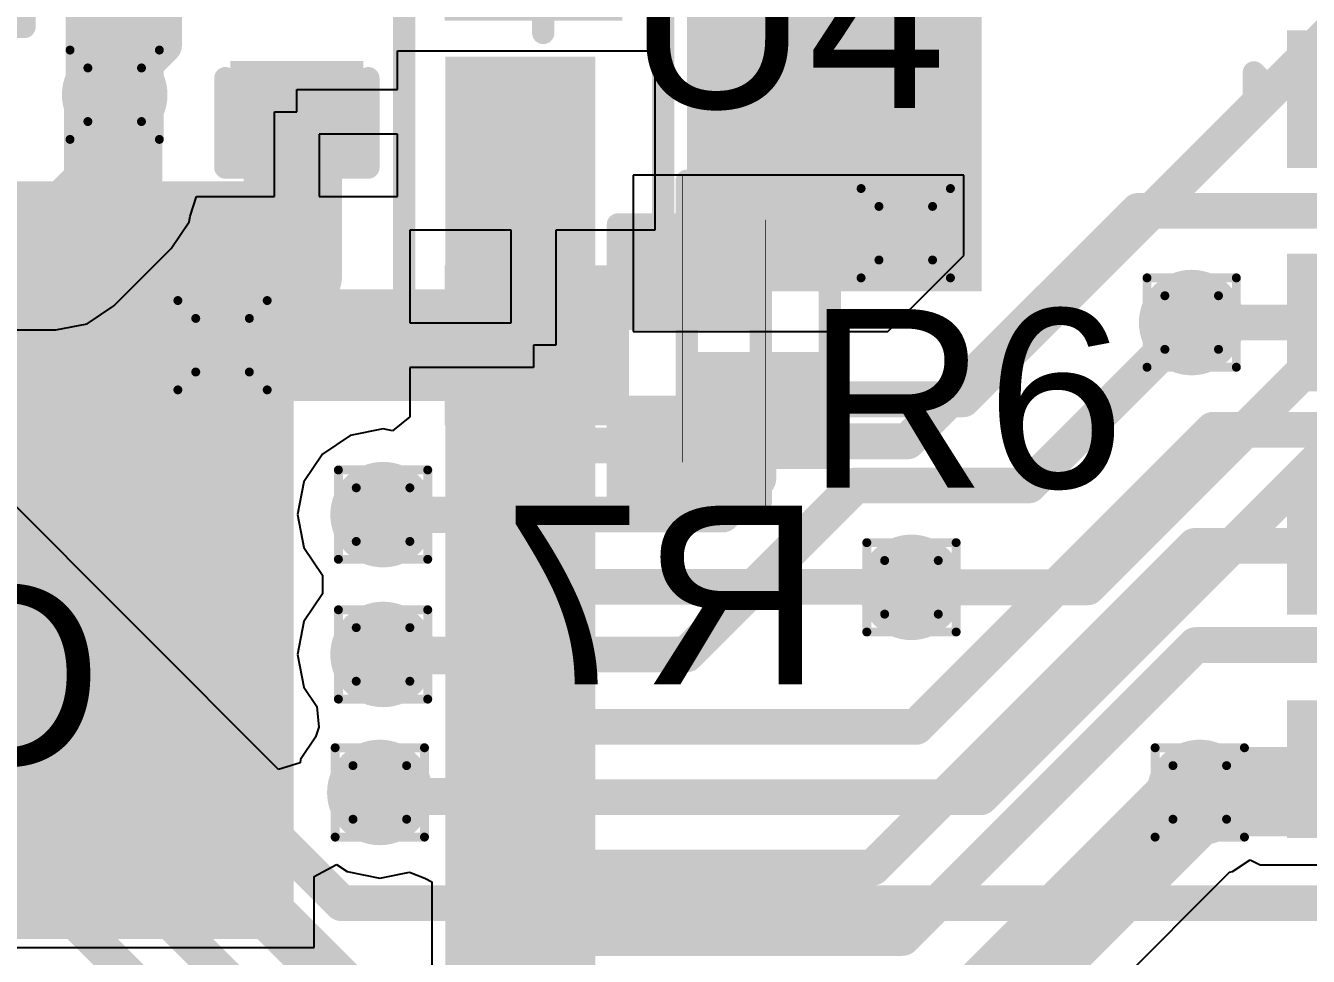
# Model space of a CAD drawing. Header units: inches. Extents: x -8 to 210, y -39 to 109.
# Drawn here: x 14.66 to 21.95, y 46.15 to 51.45 of the extents above; entities that cross this region are included whole.
import ezdxf

# ---------------------------------------------------------------- set-up
doc = ezdxf.new("R2010")
doc.units = ezdxf.units.IN
for name, color, linetype in [('Bottom Layer', 5, 'Continuous'), ('Bottom Overlay', 54, 'Continuous'), ('Bottom Paste', 16, 'Continuous'), ('Bottom Solder', 6, 'Continuous'), ('Drill Drawing', 1, 'Continuous'), ('Top Layer', 1, 'Continuous'), ('Top Overlay', 2, 'Continuous'), ('Top Paste', 8, 'Continuous'), ('Top Solder', 216, 'Continuous'), ('Via Holes', 16, 'Continuous')]:
    doc.layers.add(name, color=color, linetype=linetype)
doc.styles.add('Arial', font='', dxfattribs={"height": 0.2})
doc.styles.get('Arial').set_extended_font_data('Arial')

# ---------------------------------------------------------------- blocks, each defined once
blk = doc.blocks.new('56_QFN__7_7__20')
at = {"layer": 'Top Layer'}
for points in [[(3.1, 2.71), (3.75, 2.71), (3.75, 2.49), (3.1, 2.49)], [(3.1, 2.31), (3.75, 2.31), (3.75, 2.09), (3.1, 2.09)], [(-2, -2), (-2, 2), (2, 2), (2, -2)], [(3.1, 1.91), (3.75, 1.91), (3.75, 1.69), (3.1, 1.69)], [(3.1, 1.51), (3.75, 1.51), (3.75, 1.29), (3.1, 1.29)], [(3.1, 1.11), (3.75, 1.11), (3.75, 0.89), (3.1, 0.89)], [(3.1, 0.71), (3.75, 0.71), (3.75, 0.49), (3.1, 0.49)], [(3.1, 0.31), (3.75, 0.31), (3.75, 0.09), (3.1, 0.09)], [(3.1, -0.09), (3.75, -0.09), (3.75, -0.31), (3.1, -0.31)], [(3.1, -0.49), (3.75, -0.49), (3.75, -0.71), (3.1, -0.71)], [(3.1, -0.89), (3.75, -0.89), (3.75, -1.11), (3.1, -1.11)], [(3.1, -1.29), (3.75, -1.29), (3.75, -1.51), (3.1, -1.51)], [(3.1, -1.69), (3.75, -1.69), (3.75, -1.91), (3.1, -1.91)], [(3.1, -2.09), (3.75, -2.09), (3.75, -2.31), (3.1, -2.31)]]:
    blk.add_hatch(color=1, dxfattribs=at).paths.add_polyline_path(points)
at = {"layer": 'Top Paste'}
for points in [[(3.1, 2.71), (3.75, 2.71), (3.75, 2.49), (3.1, 2.49)], [(3.1, 2.31), (3.75, 2.31), (3.75, 2.09), (3.1, 2.09)], [(-2, -2), (-2, 2), (2, 2), (2, -2)], [(3.1, 1.91), (3.75, 1.91), (3.75, 1.69), (3.1, 1.69)], [(3.1, 1.51), (3.75, 1.51), (3.75, 1.29), (3.1, 1.29)], [(3.1, 1.11), (3.75, 1.11), (3.75, 0.89), (3.1, 0.89)], [(3.1, 0.71), (3.75, 0.71), (3.75, 0.49), (3.1, 0.49)], [(3.1, 0.31), (3.75, 0.31), (3.75, 0.09), (3.1, 0.09)], [(3.1, -0.09), (3.75, -0.09), (3.75, -0.31), (3.1, -0.31)], [(3.1, -0.49), (3.75, -0.49), (3.75, -0.71), (3.1, -0.71)], [(3.1, -0.89), (3.75, -0.89), (3.75, -1.11), (3.1, -1.11)], [(3.1, -1.29), (3.75, -1.29), (3.75, -1.51), (3.1, -1.51)], [(3.1, -1.69), (3.75, -1.69), (3.75, -1.91), (3.1, -1.91)], [(3.1, -2.09), (3.75, -2.09), (3.75, -2.31), (3.1, -2.31)]]:
    blk.add_hatch(color=8, dxfattribs=at).paths.add_polyline_path(points)
at = {"layer": 'Top Solder'}
for points in [[(2.9984, 2.8116), (3.8516, 2.8116), (3.8516, 2.3884), (2.9984, 2.3884)], [(2.9984, 2.4116), (3.8516, 2.4116), (3.8516, 1.9884), (2.9984, 1.9884)], [(-2.1016, -2.1016), (-2.1016, 2.1016), (2.1016, 2.1016), (2.1016, -2.1016)], [(2.9984, 2.0116), (3.8516, 2.0116), (3.8516, 1.5884), (2.9984, 1.5884)], [(2.9984, 1.6116), (3.8516, 1.6116), (3.8516, 1.1884), (2.9984, 1.1884)], [(2.9984, 1.2116), (3.8516, 1.2116), (3.8516, 0.7884), (2.9984, 0.7884)], [(2.9984, 0.8116), (3.8516, 0.8116), (3.8516, 0.3884), (2.9984, 0.3884)], [(2.9984, 0.4116), (3.8516, 0.4116), (3.8516, -0.0116), (2.9984, -0.0116)], [(2.9984, 0.0116), (3.8516, 0.0116), (3.8516, -0.4116), (2.9984, -0.4116)], [(2.9984, -0.3884), (3.8516, -0.3884), (3.8516, -0.8116), (2.9984, -0.8116)], [(2.9984, -0.7884), (3.8516, -0.7884), (3.8516, -1.2116), (2.9984, -1.2116)], [(2.9984, -1.1884), (3.8516, -1.1884), (3.8516, -1.6116), (2.9984, -1.6116)], [(2.9984, -1.5884), (3.8516, -1.5884), (3.8516, -2.0116), (2.9984, -2.0116)], [(2.9984, -1.9884), (3.8516, -1.9884), (3.8516, -2.4116), (2.9984, -2.4116)]]:
    blk.add_hatch(color=216, dxfattribs=at).paths.add_polyline_path(points)
at = {"layer": 'Top Overlay', "const_width": 0.127}
blk.add_lwpolyline([(3.556, 2.9464), (3.556, 3.556)], dxfattribs=at)
at = {"layer": 'Top Overlay', "const_width": 0.0635}
blk.add_lwpolyline([(3.5242, 2.9464, 1), (3.5877, 2.9464, 1)], format="xyb", close=True, dxfattribs=at)
blk = doc.blocks.new('SOIC_8__208______21')
at = {"layer": 'Top Layer'}
for points in [[(-4.41, 2.195), (-2.8, 2.195), (-2.8, 1.615), (-4.41, 1.615)], [(-4.41, 0.925), (-2.8, 0.925), (-2.8, 0.345), (-4.41, 0.345)], [(-4.41, -0.345), (-2.8, -0.345), (-2.8, -0.925), (-4.41, -0.925)], [(-4.41, -1.615), (-2.8, -1.615), (-2.8, -2.195), (-4.41, -2.195)]]:
    blk.add_hatch(color=1, dxfattribs=at).paths.add_polyline_path(points)
at = {"layer": 'Top Paste'}
for points in [[(-4.41, 2.195), (-2.8, 2.195), (-2.8, 1.615), (-4.41, 1.615)], [(-4.41, 0.925), (-2.8, 0.925), (-2.8, 0.345), (-4.41, 0.345)], [(-4.41, -0.345), (-2.8, -0.345), (-2.8, -0.925), (-4.41, -0.925)], [(-4.41, -1.615), (-2.8, -1.615), (-2.8, -2.195), (-4.41, -2.195)]]:
    blk.add_hatch(color=8, dxfattribs=at).paths.add_polyline_path(points)
at = {"layer": 'Top Solder'}
for points in [[(-4.5116, 2.2966), (-2.6984, 2.2966), (-2.6984, 1.5134), (-4.5116, 1.5134)], [(-4.5116, 1.0266), (-2.6984, 1.0266), (-2.6984, 0.2434), (-4.5116, 0.2434)], [(-4.5116, -0.2434), (-2.6984, -0.2434), (-2.6984, -1.0266), (-4.5116, -1.0266)], [(-4.5116, -1.5134), (-2.6984, -1.5134), (-2.6984, -2.2966), (-4.5116, -2.2966)]]:
    blk.add_hatch(color=216, dxfattribs=at).paths.add_polyline_path(points)
at = {"layer": 'Top Overlay', "const_width": 0.127}
for points in [[(-4.699, 2.0574), (-4.572, 1.9304)], [(-4.699, 1.8034), (-4.699, 2.0574)], [(-4.699, 1.8034), (-4.572, 1.9304)]]:
    blk.add_lwpolyline(points, dxfattribs=at)
at = {"layer": 'Top Overlay', "const_width": 0.0635}
for points in [[(-4.7307, 2.0574, 1), (-4.6672, 2.0574, 1)], [(-4.7307, 2.0574, 1), (-4.6672, 2.0574, 1)], [(-4.6037, 1.9304, 1), (-4.5402, 1.9304, 1)], [(-4.6037, 1.9304, 1), (-4.5402, 1.9304, 1)], [(-4.7307, 1.8034, 1), (-4.6672, 1.8034, 1)], [(-4.7307, 1.8034, 1), (-4.6672, 1.8034, 1)]]:
    blk.add_lwpolyline(points, format="xyb", close=True, dxfattribs=at)
blk = doc.blocks.new('R___0402_B_61')
at = {"layer": 'Bottom Layer'}
for points in [[(-0.2413, 0.3175), (-0.2413, -0.3175), (-0.6985, -0.3175), (-0.6985, 0.3175)], [(0.6985, 0.3175), (0.6985, -0.3175), (0.2413, -0.3175), (0.2413, 0.3175)]]:
    blk.add_hatch(color=5, dxfattribs=at).paths.add_polyline_path(points)
at = {"layer": 'Bottom Paste'}
for points in [[(-0.2413, 0.3175), (-0.2413, -0.3175), (-0.6985, -0.3175), (-0.6985, 0.3175)], [(0.6985, 0.3175), (0.6985, -0.3175), (0.2413, -0.3175), (0.2413, 0.3175)]]:
    blk.add_hatch(color=16, dxfattribs=at).paths.add_polyline_path(points)
at = {"layer": 'Bottom Solder'}
for points in [[(-0.1863, 0.3725), (-0.1863, -0.3725), (-0.7535, -0.3725), (-0.7535, 0.3725)], [(0.7535, 0.3725), (0.7535, -0.3725), (0.1863, -0.3725), (0.1863, 0.3725)]]:
    blk.add_hatch(color=6, dxfattribs=at).paths.add_polyline_path(points)
at = {"layer": 'Bottom Overlay'}
for points, const_width in [([(-0.7874, 0.4064), (-0.7874, -0.4064)], 0.127), ([(-0.7874, 0.4064), (0.7874, 0.4064)], 0.127), ([(0.7874, 0.4064), (0.7874, -0.4064)], 0.127), ([(-0.8128, 0.4318), (0.8128, 0.4318)], 0.00323), ([(-0.7874, -0.4064), (0.7874, -0.4064)], 0.127)]:
    blk.add_lwpolyline(points, dxfattribs=dict(at, const_width=const_width))
for points, const_width in [([(-0.8191, 0.4064, 1), (-0.7556, 0.4064, 1)], 0.0635), ([(-0.8191, 0.4064, 1), (-0.7556, 0.4064, 1)], 0.0635), ([(0.7556, 0.4064, 1), (0.8191, 0.4064, 1)], 0.0635), ([(0.7556, 0.4064, 1), (0.8191, 0.4064, 1)], 0.0635), ([(-0.8136, 0.4318, 1), (-0.812, 0.4318, 1)], 0.00161), ([(0.812, 0.4318, 1), (0.8136, 0.4318, 1)], 0.00161), ([(-0.8191, -0.4064, 1), (-0.7556, -0.4064, 1)], 0.0635), ([(-0.8191, -0.4064, 1), (-0.7556, -0.4064, 1)], 0.0635), ([(0.7556, -0.4064, 1), (0.8191, -0.4064, 1)], 0.0635), ([(0.7556, -0.4064, 1), (0.8191, -0.4064, 1)], 0.0635)]:
    blk.add_lwpolyline(points, format="xyb", close=True, dxfattribs=dict(at, const_width=const_width))
blk = doc.blocks.new('R___0402_62')
at = {"layer": 'Top Layer'}
for points in [[(-0.6985, -0.3175), (-0.6985, 0.3175), (-0.2413, 0.3175), (-0.2413, -0.3175)], [(0.2413, -0.3175), (0.2413, 0.3175), (0.6985, 0.3175), (0.6985, -0.3175)]]:
    blk.add_hatch(color=1, dxfattribs=at).paths.add_polyline_path(points)
at = {"layer": 'Top Paste'}
for points in [[(-0.6985, -0.3175), (-0.6985, 0.3175), (-0.2413, 0.3175), (-0.2413, -0.3175)], [(0.2413, -0.3175), (0.2413, 0.3175), (0.6985, 0.3175), (0.6985, -0.3175)]]:
    blk.add_hatch(color=8, dxfattribs=at).paths.add_polyline_path(points)
at = {"layer": 'Top Solder'}
for points in [[(-0.7535, -0.3725), (-0.7535, 0.3725), (-0.1863, 0.3725), (-0.1863, -0.3725)], [(0.1863, -0.3725), (0.1863, 0.3725), (0.7535, 0.3725), (0.7535, -0.3725)]]:
    blk.add_hatch(color=216, dxfattribs=at).paths.add_polyline_path(points)
at = {"layer": 'Top Overlay'}
for points, const_width in [([(-0.7874, 0.4064), (0.7874, 0.4064)], 0.127), ([(-0.7874, 0.4064), (-0.7874, -0.4064)], 0.127), ([(0.7874, 0.4064), (0.7874, -0.4064)], 0.127), ([(-0.7874, -0.4064), (0.7874, -0.4064)], 0.127), ([(-0.8128, -0.4318), (0.8128, -0.4318)], 0.00323)]:
    blk.add_lwpolyline(points, dxfattribs=dict(at, const_width=const_width))
for points, const_width in [([(-0.8191, 0.4064, 1), (-0.7556, 0.4064, 1)], 0.0635), ([(-0.8191, 0.4064, 1), (-0.7556, 0.4064, 1)], 0.0635), ([(0.7556, 0.4064, 1), (0.8191, 0.4064, 1)], 0.0635), ([(0.7556, 0.4064, 1), (0.8191, 0.4064, 1)], 0.0635), ([(-0.8191, -0.4064, 1), (-0.7556, -0.4064, 1)], 0.0635), ([(-0.8191, -0.4064, 1), (-0.7556, -0.4064, 1)], 0.0635), ([(0.7556, -0.4064, 1), (0.8191, -0.4064, 1)], 0.0635), ([(0.7556, -0.4064, 1), (0.8191, -0.4064, 1)], 0.0635), ([(-0.8136, -0.4318, 1), (-0.812, -0.4318, 1)], 0.00161), ([(0.812, -0.4318, 1), (0.8136, -0.4318, 1)], 0.00161)]:
    blk.add_lwpolyline(points, format="xyb", close=True, dxfattribs=dict(at, const_width=const_width))
blk = doc.blocks.new('R___0402_B_63')
at = {"layer": 'Bottom Layer'}
for points in [[(-0.2413, 0.3175), (-0.2413, -0.3175), (-0.6985, -0.3175), (-0.6985, 0.3175)], [(0.6985, 0.3175), (0.6985, -0.3175), (0.2413, -0.3175), (0.2413, 0.3175)]]:
    blk.add_hatch(color=5, dxfattribs=at).paths.add_polyline_path(points)
at = {"layer": 'Bottom Paste'}
for points in [[(-0.2413, 0.3175), (-0.2413, -0.3175), (-0.6985, -0.3175), (-0.6985, 0.3175)], [(0.6985, 0.3175), (0.6985, -0.3175), (0.2413, -0.3175), (0.2413, 0.3175)]]:
    blk.add_hatch(color=16, dxfattribs=at).paths.add_polyline_path(points)
at = {"layer": 'Bottom Solder'}
for points in [[(-0.1863, 0.3725), (-0.1863, -0.3725), (-0.7535, -0.3725), (-0.7535, 0.3725)], [(0.7535, 0.3725), (0.7535, -0.3725), (0.1863, -0.3725), (0.1863, 0.3725)]]:
    blk.add_hatch(color=6, dxfattribs=at).paths.add_polyline_path(points)
at = {"layer": 'Bottom Overlay'}
for points, const_width in [([(-0.7874, 0.4064), (0.7874, 0.4064)], 0.127), ([(-0.7874, 0.4064), (-0.7874, -0.4064)], 0.127), ([(0.7874, 0.4064), (0.7874, -0.4064)], 0.127), ([(-0.8128, 0.4318), (0.8128, 0.4318)], 0.00323), ([(-0.7874, -0.4064), (0.7874, -0.4064)], 0.127)]:
    blk.add_lwpolyline(points, dxfattribs=dict(at, const_width=const_width))
for points, const_width in [([(-0.8191, 0.4064, 1), (-0.7556, 0.4064, 1)], 0.0635), ([(-0.8191, 0.4064, 1), (-0.7556, 0.4064, 1)], 0.0635), ([(0.7556, 0.4064, 1), (0.8191, 0.4064, 1)], 0.0635), ([(0.7556, 0.4064, 1), (0.8191, 0.4064, 1)], 0.0635), ([(-0.8136, 0.4318, 1), (-0.812, 0.4318, 1)], 0.00161), ([(0.812, 0.4318, 1), (0.8136, 0.4318, 1)], 0.00161), ([(-0.8191, -0.4064, 1), (-0.7556, -0.4064, 1)], 0.0635), ([(-0.8191, -0.4064, 1), (-0.7556, -0.4064, 1)], 0.0635), ([(0.7556, -0.4064, 1), (0.8191, -0.4064, 1)], 0.0635), ([(0.7556, -0.4064, 1), (0.8191, -0.4064, 1)], 0.0635)]:
    blk.add_lwpolyline(points, format="xyb", close=True, dxfattribs=dict(at, const_width=const_width))
blk = doc.blocks.new('SOD_323_B_110')
at = {"layer": 'Bottom Layer'}
for points in [[(-0.75, -0.45), (-1.55, -0.45), (-1.55, 0.45), (-0.75, 0.45)], [(1.55, -0.45), (0.75, -0.45), (0.75, 0.45), (1.55, 0.45)]]:
    blk.add_hatch(color=5, dxfattribs=at).paths.add_polyline_path(points)
at = {"layer": 'Bottom Overlay'}
for points in [[(-2.0066, 0.4839), (-0.9144, 0.4839), (-0.9144, 0.7887), (-2.0066, 0.7887)], [(-2.0066, -0.5067), (-1.5748, -0.5067), (-1.5748, 0.5093), (-2.0066, 0.5093)], [(-2.0066, -0.7861), (-0.9144, -0.7861), (-0.9144, -0.4813), (-2.0066, -0.4813)]]:
    blk.add_hatch(color=54, dxfattribs=at).paths.add_polyline_path(points)
at = {"layer": 'Bottom Paste'}
for points in [[(-0.75, -0.45), (-1.55, -0.45), (-1.55, 0.45), (-0.75, 0.45)], [(1.55, -0.45), (0.75, -0.45), (0.75, 0.45), (1.55, 0.45)]]:
    blk.add_hatch(color=16, dxfattribs=at).paths.add_polyline_path(points)
at = {"layer": 'Bottom Solder'}
for points in [[(-0.695, -0.505), (-1.605, -0.505), (-1.605, 0.505), (-0.695, 0.505)], [(1.605, -0.505), (0.695, -0.505), (0.695, 0.505), (1.605, 0.505)]]:
    blk.add_hatch(color=6, dxfattribs=at).paths.add_polyline_path(points)
at = {"layer": 'Bottom Overlay', "const_width": 0.127}
for points in [[(0.9398, 0.7366), (-0.9144, 0.7366)], [(0.9398, 0.5588), (0.9398, 0.7366)], [(0.9398, -0.7366), (0.9398, -0.5588)], [(0.9398, -0.7366), (-0.9144, -0.7366)]]:
    blk.add_lwpolyline(points, dxfattribs=at)
at = {"layer": 'Bottom Overlay', "const_width": 0.0635}
for points in [[(-0.9461, 0.7366, 1), (-0.8827, 0.7366, 1)], [(0.908, 0.7366, 1), (0.9715, 0.7366, 1)], [(0.908, 0.7366, 1), (0.9715, 0.7366, 1)], [(0.908, 0.5588, 1), (0.9715, 0.5588, 1)], [(0.908, -0.5588, 1), (0.9715, -0.5588, 1)], [(-0.9461, -0.7366, 1), (-0.8827, -0.7366, 1)], [(0.908, -0.7366, 1), (0.9715, -0.7366, 1)], [(0.908, -0.7366, 1), (0.9715, -0.7366, 1)]]:
    blk.add_lwpolyline(points, format="xyb", close=True, dxfattribs=at)
blk = doc.blocks.new('C___0402_B_144')
at = {"layer": 'Bottom Layer'}
for points in [[(-0.2413, 0.3175), (-0.2413, -0.3175), (-0.6985, -0.3175), (-0.6985, 0.3175)], [(0.6985, 0.3175), (0.6985, -0.3175), (0.2413, -0.3175), (0.2413, 0.3175)]]:
    blk.add_hatch(color=5, dxfattribs=at).paths.add_polyline_path(points)
at = {"layer": 'Bottom Paste'}
for points in [[(-0.2413, 0.3175), (-0.2413, -0.3175), (-0.6985, -0.3175), (-0.6985, 0.3175)], [(0.6985, 0.3175), (0.6985, -0.3175), (0.2413, -0.3175), (0.2413, 0.3175)]]:
    blk.add_hatch(color=16, dxfattribs=at).paths.add_polyline_path(points)
at = {"layer": 'Bottom Solder'}
for points in [[(-0.1813, 0.3775), (-0.1813, -0.3775), (-0.7585, -0.3775), (-0.7585, 0.3775)], [(0.7585, 0.3775), (0.7585, -0.3775), (0.1813, -0.3775), (0.1813, 0.3775)]]:
    blk.add_hatch(color=6, dxfattribs=at).paths.add_polyline_path(points)
at = {"layer": 'Bottom Overlay', "const_width": 0.127}
for points in [[(-0.7874, 0.4064), (-0.2794, 0.4064)], [(-0.7874, 0.4064), (-0.7874, -0.4064)], [(0.2794, 0.4064), (0.7874, 0.4064)], [(0.7874, 0.4064), (0.7874, -0.4064)], [(-0.7874, -0.4064), (-0.2794, -0.4064)], [(0.2794, -0.4064), (0.7874, -0.4064)]]:
    blk.add_lwpolyline(points, dxfattribs=at)
at = {"layer": 'Bottom Overlay', "const_width": 0.0635}
for points in [[(-0.8191, 0.4064, 1), (-0.7556, 0.4064, 1)], [(-0.8191, 0.4064, 1), (-0.7556, 0.4064, 1)], [(-0.3111, 0.4064, 1), (-0.2477, 0.4064, 1)], [(0.2477, 0.4064, 1), (0.3111, 0.4064, 1)], [(0.7556, 0.4064, 1), (0.8191, 0.4064, 1)], [(0.7556, 0.4064, 1), (0.8191, 0.4064, 1)], [(-0.8191, -0.4064, 1), (-0.7556, -0.4064, 1)], [(-0.8191, -0.4064, 1), (-0.7556, -0.4064, 1)], [(-0.3111, -0.4064, 1), (-0.2477, -0.4064, 1)], [(0.2477, -0.4064, 1), (0.3111, -0.4064, 1)], [(0.7556, -0.4064, 1), (0.8191, -0.4064, 1)], [(0.7556, -0.4064, 1), (0.8191, -0.4064, 1)]]:
    blk.add_lwpolyline(points, format="xyb", close=True, dxfattribs=at)

msp = doc.modelspace()

# ---------------------------------------------------------------- hatches: boundary and pattern name
at = {"layer": 'Bottom Layer'}
for points in [[(18.415, 49.9364), (20.0914, 49.9364), (20.0914, 52.3494), (18.415, 52.3494)], [(15.8781, 50.6782), (16.5354, 50.6782), (16.5354, 51.237), (15.8781, 51.237)]]:
    msp.add_hatch(color=5, dxfattribs=at).paths.add_polyline_path(points)
h = msp.add_hatch(color=5, dxfattribs=at)
edge = h.paths.add_edge_path()
edge.add_arc((15.162, 51.054), 0.3, 0, 360)
h = msp.add_hatch(color=5, dxfattribs=at)
edge = h.paths.add_edge_path()
edge.add_arc((19.6596, 50.2666), 0.3, 0, 360)
h = msp.add_hatch(color=5, dxfattribs=at)
edge = h.paths.add_edge_path()
edge.add_arc((21.2852, 49.7586), 0.3, 0, 360)
h = msp.add_hatch(color=5, dxfattribs=at)
edge = h.paths.add_edge_path()
edge.add_arc((15.7752, 49.6298), 0.3, 0, 360)
h = msp.add_hatch(color=5, dxfattribs=at)
edge = h.paths.add_edge_path()
edge.add_arc((16.6878, 48.6664), 0.3, 0, 360)
h = msp.add_hatch(color=5, dxfattribs=at)
edge = h.paths.add_edge_path()
edge.add_arc((19.692, 48.253), 0.3, 0, 360)
h = msp.add_hatch(color=5, dxfattribs=at)
edge = h.paths.add_edge_path()
edge.add_arc((16.6878, 47.8714), 0.3, 0, 360)
h = msp.add_hatch(color=5, dxfattribs=at)
edge = h.paths.add_edge_path()
edge.add_arc((16.6694, 47.0868), 0.3, 0, 360)
h = msp.add_hatch(color=5, dxfattribs=at)
edge = h.paths.add_edge_path()
edge.add_arc((21.3312, 47.0868), 0.3, 0, 360)
at = {"layer": 'Top Layer'}
h = msp.add_hatch(color=1, dxfattribs=at)
edge = h.paths.add_edge_path()
edge.add_arc((15.162, 51.054), 0.3, 0, 360)
h = msp.add_hatch(color=1, dxfattribs=at)
edge = h.paths.add_edge_path()
edge.add_arc((19.6596, 50.2666), 0.3, 0, 360)
for points in [[(15.9766, 46.4566), (16.1798, 46.4566), (16.1798, 50.4444), (15.9766, 50.4444)], [(18.1102, 49.7196), (18.669, 49.7196), (18.669, 50.2784), (18.1102, 50.2784)], [(12.0396, 46.2534), (16.1798, 46.2534), (16.1798, 46.736), (12.0396, 46.736)]]:
    msp.add_hatch(color=1, dxfattribs=at).paths.add_polyline_path(points)
h = msp.add_hatch(color=1, dxfattribs=at)
edge = h.paths.add_edge_path()
edge.add_arc((21.2852, 49.7586), 0.3, 0, 360)
h = msp.add_hatch(color=1, dxfattribs=at)
edge = h.paths.add_edge_path()
edge.add_arc((15.7752, 49.6298), 0.3, 0, 360)
h = msp.add_hatch(color=1, dxfattribs=at)
edge = h.paths.add_edge_path()
edge.add_arc((16.6878, 48.6664), 0.3, 0, 360)
h = msp.add_hatch(color=1, dxfattribs=at)
edge = h.paths.add_edge_path()
edge.add_arc((19.692, 48.253), 0.3, 0, 360)
h = msp.add_hatch(color=1, dxfattribs=at)
edge = h.paths.add_edge_path()
edge.add_arc((16.6878, 47.8714), 0.3, 0, 360)
h = msp.add_hatch(color=1, dxfattribs=at)
edge = h.paths.add_edge_path()
edge.add_arc((16.6694, 47.0868), 0.3, 0, 360)
h = msp.add_hatch(color=1, dxfattribs=at)
edge = h.paths.add_edge_path()
edge.add_arc((21.3312, 47.0868), 0.3, 0, 360)
at = {"layer": 'Via Holes'}
h = msp.add_hatch(color=7, dxfattribs=at)
edge = h.paths.add_edge_path()
edge.add_arc((15.162, 51.054), 0.15, 0, 360)
h = msp.add_hatch(color=7, dxfattribs=at)
edge = h.paths.add_edge_path()
edge.add_arc((19.6596, 50.2666), 0.15, 0, 360)
h = msp.add_hatch(color=7, dxfattribs=at)
edge = h.paths.add_edge_path()
edge.add_arc((21.2852, 49.7586), 0.15, 0, 360)
h = msp.add_hatch(color=7, dxfattribs=at)
edge = h.paths.add_edge_path()
edge.add_arc((15.7752, 49.6298), 0.15, 0, 360)
h = msp.add_hatch(color=7, dxfattribs=at)
edge = h.paths.add_edge_path()
edge.add_arc((16.6878, 48.6664), 0.15, 0, 360)
h = msp.add_hatch(color=7, dxfattribs=at)
edge = h.paths.add_edge_path()
edge.add_arc((19.692, 48.253), 0.15, 0, 360)
h = msp.add_hatch(color=7, dxfattribs=at)
edge = h.paths.add_edge_path()
edge.add_arc((16.6878, 47.8714), 0.15, 0, 360)
h = msp.add_hatch(color=7, dxfattribs=at)
edge = h.paths.add_edge_path()
edge.add_arc((16.6694, 47.0868), 0.15, 0, 360)
h = msp.add_hatch(color=7, dxfattribs=at)
edge = h.paths.add_edge_path()
edge.add_arc((21.3312, 47.0868), 0.15, 0, 360)

# ---------------------------------------------------------------- linework, layer by layer
at = {"layer": 'Bottom Layer'}
for p, q in [((16.7693, 51.0846), (16.7693, 51.3045)), ((16.7693, 51.3045), (18.2337, 51.3045)), ((18.2337, 51.3045), (18.2337, 50.2838)), ((16.1978, 50.9576), (16.1978, 51.0846)), ((16.1978, 51.0846), (16.7693, 51.0846)), ((16.0708, 50.475), (16.0708, 50.9576)), ((16.0708, 50.9576), (16.1978, 50.9576)), ((16.7693, 50.8306), (16.3248, 50.8306)), ((16.3248, 50.8306), (16.3248, 50.475)), ((16.7693, 50.475), (16.7693, 50.8306)), ((15.591, 50.3626), (15.6263, 50.475)), ((15.6263, 50.475), (16.0708, 50.475)), ((16.3248, 50.475), (16.7693, 50.475)), ((15.4838, 50.1804), (15.5848, 50.3316)), ((15.5848, 50.3316), (15.591, 50.3626)), ((17.417, 50.2838), (16.84, 50.2838)), ((16.84, 50.2838), (16.84, 49.7568)), ((17.417, 49.7568), (17.417, 50.2838)), ((18.2337, 50.2838), (17.671, 50.2838)), ((17.671, 50.2838), (17.671, 49.6298)), ((15.1564, 49.853), (15.4838, 50.1804)), ((15.0052, 49.752), (15.1564, 49.853)), ((14.8268, 49.7165), (15.0052, 49.752)), ((16.84, 49.7568), (17.417, 49.7568)), ((13.7678, 49.7165), (14.8268, 49.7165)), ((17.671, 49.6298), (17.544, 49.6298)), ((17.544, 49.6298), (17.544, 49.5028)), ((16.0941, 47.2179), (13.7226, 49.5895)), ((17.544, 49.5028), (16.84, 49.5028)), ((16.84, 49.5028), (16.84, 49.2234)), ((16.6878, 49.1536), (16.5014, 49.1165)), ((16.7418, 49.1428), (16.6878, 49.1536)), ((16.84, 49.2234), (16.7418, 49.1428)), ((16.5014, 49.1165), (16.3433, 49.0109)), ((16.3433, 49.0109), (16.2377, 48.8528)), ((16.2377, 48.8528), (16.2006, 48.6664)), ((16.2006, 48.6664), (16.2377, 48.48)), ((16.2377, 48.48), (16.3433, 48.3219)), ((16.3433, 48.3219), (16.3433, 48.2158)), ((16.3433, 48.2158), (16.2377, 48.0578)), ((16.2377, 48.0578), (16.2006, 47.8714)), ((16.2006, 47.8714), (16.2377, 47.6849)), ((16.2377, 47.6849), (16.3113, 47.5749)), ((16.3113, 47.5749), (16.3223, 47.4588)), ((16.3223, 47.4588), (16.3042, 47.4003)), ((16.3042, 47.4003), (16.2193, 47.2732)), ((16.2193, 47.2732), (16.2157, 47.2548)), ((16.2157, 47.2548), (16.0941, 47.2179))]:
    msp.add_line(p, q, dxfattribs=at)
for points, const_width in [([(15.162, 51.054), (15.162, 51.7398)], 0.5588), ([(19.9851, 49.3221), (22.0784, 51.4154)], 0.2032), ([(15.1541, 51.0461), (15.162, 51.054)], 0.5588), ([(15.1541, 50.51), (15.1541, 51.0461)], 0.5588), ([(16.1755, 50.0301), (16.1755, 50.9576)], 0.5588), ([(16.1755, 50.9576), (16.1978, 50.9576)], 0.5588), ([(20.694, 48.253), (23.3426, 50.9016)], 0.2032), ([(14.8268, 50.1826), (15.1541, 50.51)], 0.5588), ([(19.5834, 50.3936), (19.5834, 50.5206)], 0.5588), ([(12.6238, 50.1826), (14.8268, 50.1826)], 0.5588), ([(20.0844, 47.0592), (23.3088, 50.2836)], 0.2032), ([(15.7831, 49.6377), (16.1755, 50.0301)], 0.5588), ([(15.7752, 49.6298), (17.544, 49.6298)], 0.635), ([(20.359, 48.8324), (21.2852, 49.7586)], 0.2032), ([(13.5076, 49.4016), (16.4526, 46.4566)], 0.2032), ([(18.8214, 49.3077), (18.8357, 49.3221)], 0.2032), ([(18.8214, 48.8696), (18.8214, 49.3077)], 0.2032), ([(18.8357, 49.3221), (19.9851, 49.3221)], 0.2032), ([(18.6182, 48.6664), (18.8214, 48.8696)], 0.2032), ([(13.6072, 48.7632), (16.3202, 46.0502)], 0.2032), ([(18.4128, 47.8714), (19.3738, 48.8324)], 0.2032), ([(19.3738, 48.8324), (20.359, 48.8324)], 0.2032), ([(16.6878, 48.6664), (18.6182, 48.6664)], 0.2032), ([(19.692, 48.253), (20.694, 48.253)], 0.2032), ([(13.6478, 48.1838), (16.1878, 45.6438)], 0.2032), ([(16.6878, 47.8714), (18.4128, 47.8714)], 0.2032), ([(13.8938, 47.3964), (16.0576, 45.2326)], 0.2032), ([(21.3312, 47.0868), (21.336, 47.0916)], 0.508), ([(21.336, 47.0916), (26.543, 47.0916)], 0.508), ([(16.6694, 47.0868), (16.697, 47.0592)], 0.2032), ([(16.697, 47.0592), (20.0844, 47.0592)], 0.2032), ([(16.4526, 46.4566), (28.4734, 46.4566)], 0.2032)]:
    msp.add_lwpolyline(points, dxfattribs=dict(at, const_width=const_width))
for points, const_width in [([(15.0144, 51.0461, 1), (15.2938, 51.0461, 1)], 0.2794), ([(15.0144, 51.0461, 1), (15.2938, 51.0461, 1)], 0.2794), ([(15.0223, 51.054, 1), (15.3017, 51.054, 1)], 0.2794), ([(15.0223, 51.054, 1), (15.3017, 51.054, 1)], 0.2794), ([(16.0358, 50.9576, 1), (16.3152, 50.9576, 1)], 0.2794), ([(16.0358, 50.9576, 1), (16.3152, 50.9576, 1)], 0.2794), ([(16.0581, 50.9576, 1), (16.3375, 50.9576, 1)], 0.2794), ([(15.0144, 50.51, 1), (15.2938, 50.51, 1)], 0.2794), ([(15.0144, 50.51, 1), (15.2938, 50.51, 1)], 0.2794), ([(19.4437, 50.5206, 1), (19.7231, 50.5206, 1)], 0.2794), ([(19.4437, 50.3936, 1), (19.7231, 50.3936, 1)], 0.2794), ([(14.6871, 50.1826, 1), (14.9665, 50.1826, 1)], 0.2794), ([(14.6871, 50.1826, 1), (14.9665, 50.1826, 1)], 0.2794), ([(16.0358, 50.0301, 1), (16.3152, 50.0301, 1)], 0.2794), ([(16.0358, 50.0301, 1), (16.3152, 50.0301, 1)], 0.2794), ([(15.6165, 49.6298, 1), (15.934, 49.6298, 1)], 0.3175), ([(15.6434, 49.6377, 1), (15.9228, 49.6377, 1)], 0.2794), ([(17.3852, 49.6298, 1), (17.7027, 49.6298, 1)], 0.3175), ([(21.2344, 49.7586, 1), (21.336, 49.7586, 1)], 0.1016), ([(18.7706, 49.3077, 1), (18.8722, 49.3077, 1)], 0.1016), ([(18.7706, 49.3077, 1), (18.8722, 49.3077, 1)], 0.1016), ([(18.7849, 49.3221, 1), (18.8865, 49.3221, 1)], 0.1016), ([(18.7849, 49.3221, 1), (18.8865, 49.3221, 1)], 0.1016), ([(19.9343, 49.3221, 1), (20.0359, 49.3221, 1)], 0.1016), ([(19.9343, 49.3221, 1), (20.0359, 49.3221, 1)], 0.1016), ([(18.7706, 48.8696, 1), (18.8722, 48.8696, 1)], 0.1016), ([(18.7706, 48.8696, 1), (18.8722, 48.8696, 1)], 0.1016), ([(19.323, 48.8324, 1), (19.4246, 48.8324, 1)], 0.1016), ([(19.323, 48.8324, 1), (19.4246, 48.8324, 1)], 0.1016), ([(20.3082, 48.8324, 1), (20.4098, 48.8324, 1)], 0.1016), ([(20.3082, 48.8324, 1), (20.4098, 48.8324, 1)], 0.1016), ([(16.637, 48.6664, 1), (16.7386, 48.6664, 1)], 0.1016), ([(18.5674, 48.6664, 1), (18.669, 48.6664, 1)], 0.1016), ([(18.5674, 48.6664, 1), (18.669, 48.6664, 1)], 0.1016), ([(19.6412, 48.253, 1), (19.7428, 48.253, 1)], 0.1016), ([(20.6432, 48.253, 1), (20.7448, 48.253, 1)], 0.1016), ([(20.6432, 48.253, 1), (20.7448, 48.253, 1)], 0.1016), ([(16.637, 47.8714, 1), (16.7386, 47.8714, 1)], 0.1016), ([(18.362, 47.8714, 1), (18.4636, 47.8714, 1)], 0.1016), ([(18.362, 47.8714, 1), (18.4636, 47.8714, 1)], 0.1016), ([(21.2042, 47.0868, 1), (21.4582, 47.0868, 1)], 0.254), ([(21.209, 47.0916, 1), (21.463, 47.0916, 1)], 0.254), ([(21.209, 47.0916, 1), (21.463, 47.0916, 1)], 0.254), ([(16.6186, 47.0868, 1), (16.7202, 47.0868, 1)], 0.1016), ([(16.6462, 47.0592, 1), (16.7478, 47.0592, 1)], 0.1016), ([(16.6462, 47.0592, 1), (16.7478, 47.0592, 1)], 0.1016), ([(20.0336, 47.0592, 1), (20.1352, 47.0592, 1)], 0.1016), ([(20.0336, 47.0592, 1), (20.1352, 47.0592, 1)], 0.1016), ([(16.4018, 46.4566, 1), (16.5034, 46.4566, 1)], 0.1016), ([(16.4018, 46.4566, 1), (16.5034, 46.4566, 1)], 0.1016)]:
    msp.add_lwpolyline(points, format="xyb", close=True, dxfattribs=dict(at, const_width=const_width))
at = {"layer": 'Drill Drawing', "const_width": 0.0508}
for points in [[(14.908, 51.308), (15.416, 51.308)], [(14.908, 50.8), (14.908, 51.308)], [(15.416, 50.8), (15.416, 51.308)], [(15.0096, 51.2064), (15.3144, 51.2064)], [(15.0096, 50.9016), (15.0096, 51.2064)], [(15.3144, 50.9016), (15.3144, 51.2064)], [(15.0096, 50.9016), (15.3144, 50.9016)], [(14.908, 50.8), (15.416, 50.8)], [(19.4056, 50.5206), (19.9136, 50.5206)], [(19.4056, 50.0126), (19.4056, 50.5206)], [(19.9136, 50.0126), (19.9136, 50.5206)], [(19.5072, 50.419), (19.812, 50.419)], [(19.5072, 50.1142), (19.5072, 50.419)], [(19.812, 50.1142), (19.812, 50.419)], [(19.5072, 50.1142), (19.812, 50.1142)], [(19.4056, 50.0126), (19.9136, 50.0126)], [(21.0312, 50.0126), (21.5392, 50.0126)], [(21.0312, 49.5046), (21.0312, 50.0126)], [(21.5392, 49.5046), (21.5392, 50.0126)], [(15.5212, 49.8838), (16.0292, 49.8838)], [(15.5212, 49.3758), (15.5212, 49.8838)], [(16.0292, 49.3758), (16.0292, 49.8838)], [(21.1328, 49.911), (21.4376, 49.911)], [(21.1328, 49.6062), (21.1328, 49.911)], [(21.4376, 49.6062), (21.4376, 49.911)], [(15.6228, 49.7822), (15.9276, 49.7822)], [(15.6228, 49.4774), (15.6228, 49.7822)], [(15.9276, 49.4774), (15.9276, 49.7822)], [(21.1328, 49.6062), (21.4376, 49.6062)], [(21.0312, 49.5046), (21.5392, 49.5046)], [(15.6228, 49.4774), (15.9276, 49.4774)], [(15.5212, 49.3758), (16.0292, 49.3758)], [(16.4338, 48.9204), (16.9418, 48.9204)], [(16.4338, 48.4124), (16.4338, 48.9204)], [(16.9418, 48.4124), (16.9418, 48.9204)], [(16.5354, 48.8188), (16.8402, 48.8188)], [(16.5354, 48.514), (16.5354, 48.8188)], [(16.8402, 48.514), (16.8402, 48.8188)], [(16.5354, 48.514), (16.8402, 48.514)], [(19.438, 48.507), (19.946, 48.507)], [(19.438, 47.999), (19.438, 48.507)], [(19.946, 47.999), (19.946, 48.507)], [(16.4338, 48.4124), (16.9418, 48.4124)], [(19.5396, 48.4054), (19.8444, 48.4054)], [(19.5396, 48.1006), (19.5396, 48.4054)], [(19.8444, 48.1006), (19.8444, 48.4054)], [(16.4338, 48.1254), (16.9418, 48.1254)], [(16.4338, 47.6174), (16.4338, 48.1254)], [(16.9418, 47.6174), (16.9418, 48.1254)], [(19.5396, 48.1006), (19.8444, 48.1006)], [(16.5354, 48.0238), (16.8402, 48.0238)], [(16.5354, 47.719), (16.5354, 48.0238)], [(16.8402, 47.719), (16.8402, 48.0238)], [(19.438, 47.999), (19.946, 47.999)], [(16.5354, 47.719), (16.8402, 47.719)], [(16.4338, 47.6174), (16.9418, 47.6174)], [(16.4154, 47.3408), (16.9234, 47.3408)], [(16.4154, 46.8328), (16.4154, 47.3408)], [(16.9234, 46.8328), (16.9234, 47.3408)], [(21.0772, 47.3408), (21.5852, 47.3408)], [(21.0772, 46.8328), (21.0772, 47.3408)], [(21.5852, 46.8328), (21.5852, 47.3408)], [(16.517, 47.2392), (16.8218, 47.2392)], [(16.517, 46.9344), (16.517, 47.2392)], [(16.8218, 46.9344), (16.8218, 47.2392)], [(21.1788, 47.2392), (21.4836, 47.2392)], [(21.1788, 46.9344), (21.1788, 47.2392)], [(21.4836, 46.9344), (21.4836, 47.2392)], [(16.517, 46.9344), (16.8218, 46.9344)], [(21.1788, 46.9344), (21.4836, 46.9344)], [(16.4154, 46.8328), (16.9234, 46.8328)], [(21.0772, 46.8328), (21.5852, 46.8328)]]:
    msp.add_lwpolyline(points, dxfattribs=at)
at = {"layer": 'Drill Drawing', "const_width": 0.0254}
for points in [[(14.8953, 51.308, 1), (14.9207, 51.308, 1)], [(14.8953, 51.308, 1), (14.9207, 51.308, 1)], [(15.4033, 51.308, 1), (15.4287, 51.308, 1)], [(15.4033, 51.308, 1), (15.4287, 51.308, 1)], [(14.9969, 51.2064, 1), (15.0223, 51.2064, 1)], [(14.9969, 51.2064, 1), (15.0223, 51.2064, 1)], [(15.3017, 51.2064, 1), (15.3271, 51.2064, 1)], [(15.3017, 51.2064, 1), (15.3271, 51.2064, 1)], [(14.9969, 50.9016, 1), (15.0223, 50.9016, 1)], [(14.9969, 50.9016, 1), (15.0223, 50.9016, 1)], [(15.3017, 50.9016, 1), (15.3271, 50.9016, 1)], [(15.3017, 50.9016, 1), (15.3271, 50.9016, 1)], [(14.8953, 50.8, 1), (14.9207, 50.8, 1)], [(14.8953, 50.8, 1), (14.9207, 50.8, 1)], [(15.4033, 50.8, 1), (15.4287, 50.8, 1)], [(15.4033, 50.8, 1), (15.4287, 50.8, 1)], [(19.3929, 50.5206, 1), (19.4183, 50.5206, 1)], [(19.3929, 50.5206, 1), (19.4183, 50.5206, 1)], [(19.9009, 50.5206, 1), (19.9263, 50.5206, 1)], [(19.9009, 50.5206, 1), (19.9263, 50.5206, 1)], [(19.4945, 50.419, 1), (19.5199, 50.419, 1)], [(19.4945, 50.419, 1), (19.5199, 50.419, 1)], [(19.7993, 50.419, 1), (19.8247, 50.419, 1)], [(19.7993, 50.419, 1), (19.8247, 50.419, 1)], [(19.4945, 50.1142, 1), (19.5199, 50.1142, 1)], [(19.4945, 50.1142, 1), (19.5199, 50.1142, 1)], [(19.7993, 50.1142, 1), (19.8247, 50.1142, 1)], [(19.7993, 50.1142, 1), (19.8247, 50.1142, 1)], [(19.3929, 50.0126, 1), (19.4183, 50.0126, 1)], [(19.3929, 50.0126, 1), (19.4183, 50.0126, 1)], [(19.9009, 50.0126, 1), (19.9263, 50.0126, 1)], [(19.9009, 50.0126, 1), (19.9263, 50.0126, 1)], [(21.0185, 50.0126, 1), (21.0439, 50.0126, 1)], [(21.0185, 50.0126, 1), (21.0439, 50.0126, 1)], [(21.5265, 50.0126, 1), (21.5519, 50.0126, 1)], [(21.5265, 50.0126, 1), (21.5519, 50.0126, 1)], [(15.5085, 49.8838, 1), (15.5339, 49.8838, 1)], [(15.5085, 49.8838, 1), (15.5339, 49.8838, 1)], [(16.0165, 49.8838, 1), (16.0419, 49.8838, 1)], [(16.0165, 49.8838, 1), (16.0419, 49.8838, 1)], [(21.1201, 49.911, 1), (21.1455, 49.911, 1)], [(21.1201, 49.911, 1), (21.1455, 49.911, 1)], [(21.4249, 49.911, 1), (21.4503, 49.911, 1)], [(21.4249, 49.911, 1), (21.4503, 49.911, 1)], [(15.6101, 49.7822, 1), (15.6355, 49.7822, 1)], [(15.6101, 49.7822, 1), (15.6355, 49.7822, 1)], [(15.9149, 49.7822, 1), (15.9403, 49.7822, 1)], [(15.9149, 49.7822, 1), (15.9403, 49.7822, 1)], [(21.1201, 49.6062, 1), (21.1455, 49.6062, 1)], [(21.1201, 49.6062, 1), (21.1455, 49.6062, 1)], [(21.4249, 49.6062, 1), (21.4503, 49.6062, 1)], [(21.4249, 49.6062, 1), (21.4503, 49.6062, 1)], [(21.0185, 49.5046, 1), (21.0439, 49.5046, 1)], [(21.0185, 49.5046, 1), (21.0439, 49.5046, 1)], [(21.5265, 49.5046, 1), (21.5519, 49.5046, 1)], [(21.5265, 49.5046, 1), (21.5519, 49.5046, 1)], [(15.6101, 49.4774, 1), (15.6355, 49.4774, 1)], [(15.6101, 49.4774, 1), (15.6355, 49.4774, 1)], [(15.9149, 49.4774, 1), (15.9403, 49.4774, 1)], [(15.9149, 49.4774, 1), (15.9403, 49.4774, 1)], [(15.5085, 49.3758, 1), (15.5339, 49.3758, 1)], [(15.5085, 49.3758, 1), (15.5339, 49.3758, 1)], [(16.0165, 49.3758, 1), (16.0419, 49.3758, 1)], [(16.0165, 49.3758, 1), (16.0419, 49.3758, 1)], [(16.4211, 48.9204, 1), (16.4465, 48.9204, 1)], [(16.4211, 48.9204, 1), (16.4465, 48.9204, 1)], [(16.9291, 48.9204, 1), (16.9545, 48.9204, 1)], [(16.9291, 48.9204, 1), (16.9545, 48.9204, 1)], [(16.5227, 48.8188, 1), (16.5481, 48.8188, 1)], [(16.5227, 48.8188, 1), (16.5481, 48.8188, 1)], [(16.8275, 48.8188, 1), (16.8529, 48.8188, 1)], [(16.8275, 48.8188, 1), (16.8529, 48.8188, 1)], [(16.5227, 48.514, 1), (16.5481, 48.514, 1)], [(16.5227, 48.514, 1), (16.5481, 48.514, 1)], [(16.8275, 48.514, 1), (16.8529, 48.514, 1)], [(16.8275, 48.514, 1), (16.8529, 48.514, 1)], [(19.4253, 48.507, 1), (19.4507, 48.507, 1)], [(19.4253, 48.507, 1), (19.4507, 48.507, 1)], [(19.9333, 48.507, 1), (19.9587, 48.507, 1)], [(19.9333, 48.507, 1), (19.9587, 48.507, 1)], [(16.4211, 48.4124, 1), (16.4465, 48.4124, 1)], [(16.4211, 48.4124, 1), (16.4465, 48.4124, 1)], [(16.9291, 48.4124, 1), (16.9545, 48.4124, 1)], [(16.9291, 48.4124, 1), (16.9545, 48.4124, 1)], [(19.5269, 48.4054, 1), (19.5523, 48.4054, 1)], [(19.5269, 48.4054, 1), (19.5523, 48.4054, 1)], [(19.8317, 48.4054, 1), (19.8571, 48.4054, 1)], [(19.8317, 48.4054, 1), (19.8571, 48.4054, 1)], [(16.4211, 48.1254, 1), (16.4465, 48.1254, 1)], [(16.4211, 48.1254, 1), (16.4465, 48.1254, 1)], [(16.9291, 48.1254, 1), (16.9545, 48.1254, 1)], [(16.9291, 48.1254, 1), (16.9545, 48.1254, 1)], [(19.5269, 48.1006, 1), (19.5523, 48.1006, 1)], [(19.5269, 48.1006, 1), (19.5523, 48.1006, 1)], [(19.8317, 48.1006, 1), (19.8571, 48.1006, 1)], [(19.8317, 48.1006, 1), (19.8571, 48.1006, 1)], [(16.5227, 48.0238, 1), (16.5481, 48.0238, 1)], [(16.5227, 48.0238, 1), (16.5481, 48.0238, 1)], [(16.8275, 48.0238, 1), (16.8529, 48.0238, 1)], [(16.8275, 48.0238, 1), (16.8529, 48.0238, 1)], [(19.4253, 47.999, 1), (19.4507, 47.999, 1)], [(19.4253, 47.999, 1), (19.4507, 47.999, 1)], [(19.9333, 47.999, 1), (19.9587, 47.999, 1)], [(19.9333, 47.999, 1), (19.9587, 47.999, 1)], [(16.5227, 47.719, 1), (16.5481, 47.719, 1)], [(16.5227, 47.719, 1), (16.5481, 47.719, 1)], [(16.8275, 47.719, 1), (16.8529, 47.719, 1)], [(16.8275, 47.719, 1), (16.8529, 47.719, 1)], [(16.4211, 47.6174, 1), (16.4465, 47.6174, 1)], [(16.4211, 47.6174, 1), (16.4465, 47.6174, 1)], [(16.9291, 47.6174, 1), (16.9545, 47.6174, 1)], [(16.9291, 47.6174, 1), (16.9545, 47.6174, 1)], [(16.4027, 47.3408, 1), (16.4281, 47.3408, 1)], [(16.4027, 47.3408, 1), (16.4281, 47.3408, 1)], [(16.9107, 47.3408, 1), (16.9361, 47.3408, 1)], [(16.9107, 47.3408, 1), (16.9361, 47.3408, 1)], [(21.0645, 47.3408, 1), (21.0899, 47.3408, 1)], [(21.0645, 47.3408, 1), (21.0899, 47.3408, 1)], [(21.5725, 47.3408, 1), (21.5979, 47.3408, 1)], [(21.5725, 47.3408, 1), (21.5979, 47.3408, 1)], [(16.5043, 47.2392, 1), (16.5297, 47.2392, 1)], [(16.5043, 47.2392, 1), (16.5297, 47.2392, 1)], [(16.8091, 47.2392, 1), (16.8345, 47.2392, 1)], [(16.8091, 47.2392, 1), (16.8345, 47.2392, 1)], [(21.1661, 47.2392, 1), (21.1915, 47.2392, 1)], [(21.1661, 47.2392, 1), (21.1915, 47.2392, 1)], [(21.4709, 47.2392, 1), (21.4963, 47.2392, 1)], [(21.4709, 47.2392, 1), (21.4963, 47.2392, 1)], [(16.5043, 46.9344, 1), (16.5297, 46.9344, 1)], [(16.5043, 46.9344, 1), (16.5297, 46.9344, 1)], [(16.8091, 46.9344, 1), (16.8345, 46.9344, 1)], [(16.8091, 46.9344, 1), (16.8345, 46.9344, 1)], [(21.1661, 46.9344, 1), (21.1915, 46.9344, 1)], [(21.1661, 46.9344, 1), (21.1915, 46.9344, 1)], [(21.4709, 46.9344, 1), (21.4963, 46.9344, 1)], [(21.4709, 46.9344, 1), (21.4963, 46.9344, 1)], [(16.4027, 46.8328, 1), (16.4281, 46.8328, 1)], [(16.4027, 46.8328, 1), (16.4281, 46.8328, 1)], [(16.9107, 46.8328, 1), (16.9361, 46.8328, 1)], [(16.9107, 46.8328, 1), (16.9361, 46.8328, 1)], [(21.0645, 46.8328, 1), (21.0899, 46.8328, 1)], [(21.0645, 46.8328, 1), (21.0899, 46.8328, 1)], [(21.5725, 46.8328, 1), (21.5979, 46.8328, 1)], [(21.5725, 46.8328, 1), (21.5979, 46.8328, 1)]]:
    msp.add_lwpolyline(points, format="xyb", close=True, dxfattribs=at)
at = {"layer": 'Top Layer'}
for p, q in [((18.1102, 50.5968), (18.1102, 49.7078)), ((19.9898, 50.5968), (18.1102, 50.5968)), ((19.9898, 50.1396), (19.9898, 50.5968)), ((19.558, 49.7078), (19.9898, 50.1396)), ((18.1102, 49.7078), (19.558, 49.7078)), ((16.2968, 46.6084), (16.4238, 46.6763)), ((16.4238, 46.6763), (16.483, 46.6367)), ((21.5176, 46.6367), (21.6186, 46.7042)), ((21.6186, 46.7042), (21.674, 46.6746)), ((21.674, 46.6746), (21.674, 46.6746)), ((21.674, 46.6746), (22.606, 46.6746)), ((16.2968, 46.2052), (16.2968, 46.6084)), ((16.483, 46.6367), (16.6694, 46.5996)), ((16.6694, 46.5996), (16.838, 46.6332)), ((16.838, 46.6332), (16.9262, 46.5991)), ((20.2503, 45.3833), (21.5003, 46.6333)), ((21.5003, 46.6333), (21.5176, 46.6367)), ((16.9262, 46.5991), (16.965, 46.5784)), ((16.965, 46.5784), (16.965, 45.955)), ((14.1698, 46.2052), (16.2968, 46.2052))]:
    msp.add_line(p, q, dxfattribs=at)
for points, const_width in [([(15.4425, 51.3345), (15.4425, 51.8839)], 0.2032), ([(15.162, 51.054), (15.4425, 51.3345)], 0.2032), ([(19.6485, 50.2666), (19.6596, 50.2666)], 0.5588), ([(19.6698, 49.083), (20.9804, 50.3936)], 0.2032), ([(20.9804, 50.3936), (23.818, 50.3936)], 0.2032), ([(18.3896, 49.999), (18.4299, 49.999)], 0.5588), ([(21.2852, 49.7586), (22.733, 49.7586)], 0.2032), ([(19.7176, 47.4592), (21.4074, 49.149)], 0.2032), ([(21.4074, 49.149), (26.1874, 49.149)], 0.2032), ([(17.4678, 49.0592), (18.4299, 49.0592)], 0.2032), ([(18.4299, 49.0592), (18.4537, 49.083)], 0.2032), ([(18.4537, 49.083), (19.6698, 49.083)], 0.2032), ([(16.6914, 48.6628), (17.4642, 48.6628)], 0.2032), ([(17.4642, 48.6628), (17.4678, 48.6592)], 0.2032), ([(19.4732, 46.6592), (21.3026, 48.4886)], 0.2032), ([(21.3026, 48.4886), (22.733, 48.4886)], 0.2032), ([(14.0428, 48.4592), (17.0954, 45.4066)], 0.2032), ([(17.4678, 48.2592), (17.4709, 48.2561)], 0.2032), ([(17.4709, 48.2561), (19.6889, 48.2561)], 0.2032), ([(19.6889, 48.2561), (19.692, 48.253)], 0.2032), ([(19.642, 46.2592), (21.3078, 47.925)], 0.2032), ([(21.3078, 47.925), (25.019, 47.925)], 0.2032), ([(16.6534, 47.8592), (17.4678, 47.8592)], 0.2032), ([(17.4678, 47.4592), (19.7176, 47.4592)], 0.2032), ([(19.939, 45.6946), (21.3312, 47.0868)], 0.508), ([(16.6694, 47.0868), (16.6886, 47.0676)], 0.2032), ([(16.6886, 47.0676), (17.4594, 47.0676)], 0.2032), ([(17.4594, 47.0676), (17.4678, 47.0592)], 0.2032), ([(17.4758, 46.6592), (19.4732, 46.6592)], 0.2032), ([(17.4678, 46.2592), (19.642, 46.2592)], 0.2032)]:
    msp.add_lwpolyline(points, dxfattribs=dict(at, const_width=const_width))
for points, const_width in [([(15.3917, 51.3345, 1), (15.4933, 51.3345, 1)], 0.1016), ([(15.3917, 51.3345, 1), (15.4933, 51.3345, 1)], 0.1016), ([(15.1112, 51.054, 1), (15.2128, 51.054, 1)], 0.1016), ([(19.5088, 50.2666, 1), (19.7882, 50.2666, 1)], 0.2794), ([(19.5199, 50.2666, 1), (19.7993, 50.2666, 1)], 0.2794), ([(20.9296, 50.3936, 1), (21.0312, 50.3936, 1)], 0.1016), ([(20.9296, 50.3936, 1), (21.0312, 50.3936, 1)], 0.1016), ([(18.2499, 49.999, 1), (18.5293, 49.999, 1)], 0.2794), ([(18.2902, 49.999, 1), (18.5696, 49.999, 1)], 0.2794), ([(21.2344, 49.7586, 1), (21.336, 49.7586, 1)], 0.1016), ([(21.3566, 49.149, 1), (21.4582, 49.149, 1)], 0.1016), ([(21.3566, 49.149, 1), (21.4582, 49.149, 1)], 0.1016), ([(17.417, 49.0592, 1), (17.5186, 49.0592, 1)], 0.1016), ([(18.3791, 49.0592, 1), (18.4807, 49.0592, 1)], 0.1016), ([(18.3791, 49.0592, 1), (18.4807, 49.0592, 1)], 0.1016), ([(18.4029, 49.083, 1), (18.5045, 49.083, 1)], 0.1016), ([(18.4029, 49.083, 1), (18.5045, 49.083, 1)], 0.1016), ([(19.619, 49.083, 1), (19.7206, 49.083, 1)], 0.1016), ([(19.619, 49.083, 1), (19.7206, 49.083, 1)], 0.1016), ([(16.6406, 48.6628, 1), (16.7422, 48.6628, 1)], 0.1016), ([(17.4134, 48.6628, 1), (17.515, 48.6628, 1)], 0.1016), ([(17.4134, 48.6628, 1), (17.515, 48.6628, 1)], 0.1016), ([(17.417, 48.6592, 1), (17.5186, 48.6592, 1)], 0.1016), ([(21.2518, 48.4886, 1), (21.3534, 48.4886, 1)], 0.1016), ([(21.2518, 48.4886, 1), (21.3534, 48.4886, 1)], 0.1016), ([(17.417, 48.2592, 1), (17.5186, 48.2592, 1)], 0.1016), ([(17.4201, 48.2561, 1), (17.5217, 48.2561, 1)], 0.1016), ([(17.4201, 48.2561, 1), (17.5217, 48.2561, 1)], 0.1016), ([(19.6381, 48.2561, 1), (19.7397, 48.2561, 1)], 0.1016), ([(19.6381, 48.2561, 1), (19.7397, 48.2561, 1)], 0.1016), ([(19.6412, 48.253, 1), (19.7428, 48.253, 1)], 0.1016), ([(21.257, 47.925, 1), (21.3586, 47.925, 1)], 0.1016), ([(21.257, 47.925, 1), (21.3586, 47.925, 1)], 0.1016), ([(16.6026, 47.8592, 1), (16.7042, 47.8592, 1)], 0.1016), ([(17.417, 47.8592, 1), (17.5186, 47.8592, 1)], 0.1016), ([(17.417, 47.4592, 1), (17.5186, 47.4592, 1)], 0.1016), ([(19.6668, 47.4592, 1), (19.7684, 47.4592, 1)], 0.1016), ([(19.6668, 47.4592, 1), (19.7684, 47.4592, 1)], 0.1016), ([(21.2042, 47.0868, 1), (21.4582, 47.0868, 1)], 0.254), ([(16.6186, 47.0868, 1), (16.7202, 47.0868, 1)], 0.1016), ([(16.6378, 47.0676, 1), (16.7394, 47.0676, 1)], 0.1016), ([(16.6378, 47.0676, 1), (16.7394, 47.0676, 1)], 0.1016), ([(17.4086, 47.0676, 1), (17.5102, 47.0676, 1)], 0.1016), ([(17.4086, 47.0676, 1), (17.5102, 47.0676, 1)], 0.1016), ([(17.417, 47.0592, 1), (17.5186, 47.0592, 1)], 0.1016), ([(17.425, 46.6592, 1), (17.5266, 46.6592, 1)], 0.1016), ([(19.4224, 46.6592, 1), (19.524, 46.6592, 1)], 0.1016), ([(19.4224, 46.6592, 1), (19.524, 46.6592, 1)], 0.1016), ([(17.417, 46.2592, 1), (17.5186, 46.2592, 1)], 0.1016), ([(19.5912, 46.2592, 1), (19.6928, 46.2592, 1)], 0.1016), ([(19.5912, 46.2592, 1), (19.6928, 46.2592, 1)], 0.1016)]:
    msp.add_lwpolyline(points, format="xyb", close=True, dxfattribs=dict(at, const_width=const_width))

# ---------------------------------------------------------------- block references
for name, p, rotation in [('R___0402_B_63', (14.2428, 52.2271), 90), ('SOD_323_B_110', (17.544, 50.7798), 270), ('C___0402_B_144', (16.1978, 51.4275), 90), ('R___0402_B_61', (18.8214, 49.7777), 90), ('R___0402_62', (18.4299, 49.5291), 90)]:
    msp.add_blockref(name, p, dxfattribs=dict(rotation=rotation))
for name, p in [('56_QFN__7_7__20', (14.0428, 48.4592)), ('SOIC_8__208______21', (26.338, 49.1236))]:
    msp.add_blockref(name, p)

# ---------------------------------------------------------------- texts
at = {"layer": 'Bottom Overlay', "style": 'Arial', "text_generation_flag": 2}
for s, p in [('R7', (19.1852, 47.7014)), ('C25', (15.0956, 47.2442))]:
    msp.add_text(s, height=1.016, dxfattribs=at).set_placement(p)
at = {"layer": 'Top Overlay', "style": 'Arial'}
for s, p in [('U4', (18.0766, 50.978)), ('R6', (19.0926, 48.819))]:
    msp.add_text(s, height=1.016, dxfattribs=at).set_placement(p)

doc.saveas('drawing.dxf')
